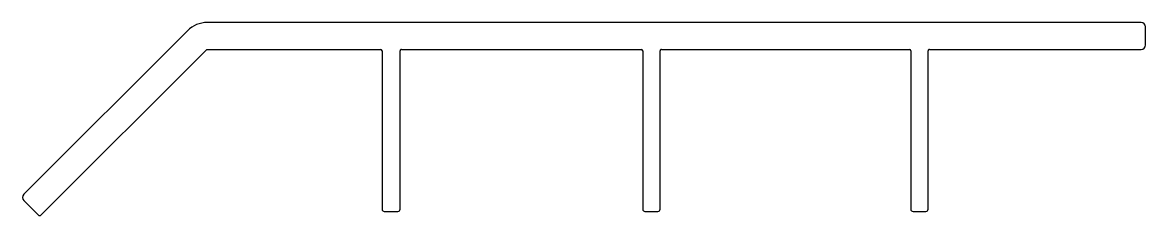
# Model space of a CAD drawing. Extents: x 2082 to 2331, y 1920 to 1963.
import ezdxf

# ---------------------------------------------------------------- set-up
doc = ezdxf.new("R2010")
doc.units = 0
doc.layers.get('0').update_dxf_attribs({"linetype": 'CONTINUOUS'})

msp = doc.modelspace()

# ---------------------------------------------------------------- linework, layer by layer
for p, q in [((2118.65, 1961.06), (2082.3, 1924.71)), ((2321.5, 1962.9), (2123.11, 1962.9)), ((2330.5, 1962.9), (2321.5, 1962.9)), ((2331.5, 1957.9), (2331.5, 1961.9)), ((2086.2, 1920.12), (2122.98, 1956.9)), ((2122.98, 1956.9), (2161.6, 1956.9)), ((2161.9, 1956.6), (2161.9, 1956.6)), ((2161.9, 1956.6), (2161.9, 1921.4)), ((2165.9, 1921.4), (2165.9, 1956.6)), ((2166.2, 1956.9), (2166.2, 1956.9)), ((2166.2, 1956.9), (2219.5, 1956.9)), ((2219.8, 1956.61), (2219.8, 1921.4)), ((2223.65, 1921.4), (2223.65, 1956.6)), ((2223.95, 1956.9), (2279.05, 1956.9)), ((2279.35, 1956.61), (2279.35, 1921.4)), ((2283.2, 1921.4), (2283.2, 1956.6)), ((2283.5, 1956.9), (2321.5, 1956.9)), ((2321.5, 1956.9), (2330.5, 1956.9)), ((2082.31, 1923.3), (2085.49, 1920.12)), ((2162.4, 1920.9), (2165.4, 1920.9)), ((2220.3, 1920.9), (2223.15, 1920.9)), ((2279.85, 1920.9), (2282.7, 1920.9))]:
    msp.add_line(p, q)
for centre, radius, start, end in [((2123.11, 1956.6), 6.3, 90, 135), ((2330.5, 1961.9), 1, 0, 90), ((2161.6, 1956.6), 0.3, 0, 90), ((2166.2, 1956.6), 0.3, 90, 180.5169), ((2219.5, 1956.6), 0.3, 0.5169, 90), ((2223.95, 1956.6), 0.3, 90, 180.5169), ((2279.05, 1956.6), 0.3, 0.5169, 90.0001), ((2283.5, 1956.6), 0.3, 90, 180.5169), ((2330.5, 1957.9), 1, 270, 0), ((2083.02, 1924.01), 1, 135.6465, 225.001), ((2162.4, 1921.4), 0.5, 180, 270), ((2165.4, 1921.4), 0.5, 270, 360), ((2220.3, 1921.4), 0.5, 180, 270), ((2223.15, 1921.4), 0.5, 270, 360), ((2279.85, 1921.4), 0.5, 180, 270), ((2282.7, 1921.4), 0.5, 270, 360), ((2085.85, 1920.48), 0.5, 224.9996, 315)]:
    msp.add_arc(centre, radius, start, end)

doc.saveas('drawing.dxf')
